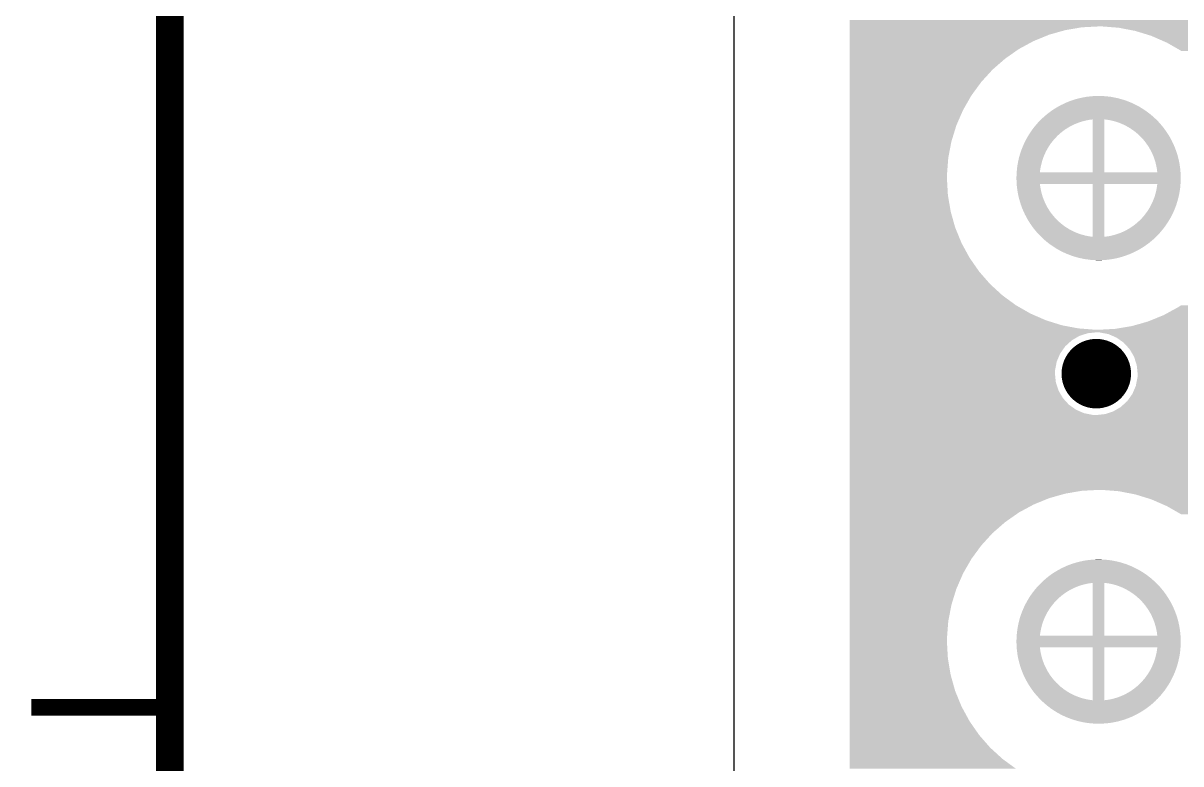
# Model space of a CAD drawing. Extents: x 295 to 953, y 10 to 290.
# Drawn here: x 489.33 to 510.26, y 193.98 to 207.37 of the extents above; entities that cross this region are included whole.
import ezdxf

# ---------------------------------------------------------------- set-up
doc = ezdxf.new("R2010")
doc.units = 0
doc.header["$LTSCALE"] = 5
doc.header["$MEASUREMENT"] = 0
doc.layers.get('0').update_dxf_attribs({"linetype": 'CONTINUOUS', "lineweight": 25})
doc.layers.add('테두리', color=3, linetype='CONTINUOUS')

# ---------------------------------------------------------------- blocks, each defined once
blk = doc.blocks.new('C')
at = {"layer": '테두리'}
for points, const_width in [([(15, 285), (15, 15), (405, 15), (405, 285), (15, 285)], 0.5), ([(12.5, 195), (15, 195)], 0.3)]:
    blk.add_lwpolyline(points, dxfattribs=dict(at, const_width=const_width))

msp = doc.modelspace()

# ---------------------------------------------------------------- linework, layer by layer
msp.add_line((502.179, 232.678), (502.179, 102.326))
msp.add_line((502.179, 232.678), (502.179, 102.326))
at = {"const_width": 0.629}
msp.add_lwpolyline([(508.42, 201.032, 1), (509.048, 201.032, 1)], format="xyb", close=True, dxfattribs=at)
for points in [[(504.275, 207.312), (504.275, 207.43), (513.938, 207.312), (513.869, 207.43)], [(504.275, 207.296), (504.275, 207.312), (508.473, 207.296), (508.776, 207.312)], [(504.275, 207.245), (504.275, 207.296), (508.174, 207.245), (508.473, 207.296)], [(508.838, 207.312), (508.776, 207.312), (513.939, 207.312), (513.938, 207.312)], [(509.067, 207.294), (508.838, 207.312), (513.949, 207.294), (513.939, 207.312)], [(509.141, 207.288), (509.067, 207.294), (513.954, 207.288), (513.949, 207.294)], [(509.438, 207.231), (509.141, 207.288), (514.006, 207.231), (513.954, 207.288)], [(504.275, 207.163), (504.275, 207.245), (507.883, 207.163), (508.174, 207.245)], [(504.275, 207.048), (504.275, 207.163), (507.602, 207.048), (507.883, 207.163)], [(509.614, 207.177), (509.438, 207.231), (514.056, 207.177), (514.006, 207.231)], [(509.728, 207.142), (509.614, 207.177), (514.105, 207.142), (514.056, 207.177)], [(509.858, 207.085), (509.728, 207.142), (514.185, 207.085), (514.105, 207.142)], [(510.001, 207.023), (509.858, 207.085), (514.33, 207.023), (514.185, 207.085)], [(504.275, 206.904), (504.275, 207.048), (507.335, 206.904), (507.602, 207.048)], [(504.275, 206.73), (504.275, 206.904), (507.087, 206.73), (507.335, 206.904)], [(510.006, 207.021), (510.001, 207.023), (514.34, 207.021), (514.33, 207.023)], [(510.056, 206.992), (510.006, 207.021), (514.485, 206.992), (514.34, 207.021)], [(510.061, 206.99), (510.056, 206.992), (514.551, 206.99), (514.485, 206.992)], [(510.211, 206.904), (510.061, 206.99), (522.297, 206.904), (522.456, 206.99)], [(510.269, 206.87), (510.211, 206.904), (522.249, 206.87), (522.297, 206.904)], [(504.275, 206.531), (504.275, 206.73), (506.858, 206.531), (507.087, 206.73)], [(504.275, 206.307), (504.275, 206.531), (506.654, 206.307), (506.858, 206.531)], [(504.275, 206.063), (504.275, 206.307), (506.475, 206.063), (506.654, 206.307)], [(504.275, 205.799), (504.275, 206.063), (506.324, 205.799), (506.475, 206.063)], [(508.358, 205.995), (508.418, 206.011), (509.193, 205.995), (509.134, 206.011)], [(508.418, 206.011), (508.426, 206.013), (509.134, 206.011), (509.125, 206.013)], [(508.426, 206.013), (508.487, 206.026), (509.125, 206.013), (509.066, 206.026)], [(508.487, 206.026), (508.495, 206.028), (509.066, 206.026), (509.055, 206.028)], [(508.495, 206.028), (508.557, 206.039), (509.055, 206.028), (508.996, 206.039)], [(508.557, 206.039), (508.565, 206.04), (508.996, 206.039), (508.985, 206.04)], [(508.565, 206.04), (508.627, 206.047), (508.985, 206.04), (508.926, 206.047)], [(508.627, 206.047), (508.635, 206.048), (508.926, 206.047), (508.914, 206.048)], [(508.635, 206.048), (508.699, 206.053), (508.914, 206.048), (508.856, 206.053)], [(508.699, 206.053), (508.705, 206.053), (508.856, 206.053), (508.84, 206.053)], [(508.705, 206.053), (508.775, 206.055), (508.84, 206.053), (508.785, 206.055)], [(508.775, 206.055), (508.776, 206.055), (508.785, 206.055), (508.776, 206.055)], [(504.275, 205.521), (504.275, 205.799), (506.203, 205.521), (506.324, 205.799)], [(507.916, 205.781), (507.967, 205.815), (509.636, 205.781), (509.585, 205.815)], [(507.967, 205.815), (507.974, 205.82), (509.585, 205.815), (509.577, 205.82)], [(507.974, 205.82), (508.027, 205.852), (509.577, 205.82), (509.525, 205.852)], [(508.027, 205.852), (508.034, 205.857), (509.525, 205.852), (509.517, 205.857)], [(508.034, 205.857), (508.089, 205.886), (509.517, 205.857), (509.464, 205.886)], [(508.089, 205.886), (508.096, 205.89), (509.464, 205.886), (509.455, 205.89)], [(508.096, 205.89), (508.152, 205.917), (509.455, 205.89), (509.4, 205.917)], [(508.152, 205.917), (508.16, 205.921), (509.4, 205.917), (509.391, 205.921)], [(508.16, 205.921), (508.217, 205.946), (509.391, 205.921), (509.336, 205.946)], [(508.217, 205.946), (508.225, 205.949), (509.336, 205.946), (509.326, 205.949)], [(508.225, 205.949), (508.283, 205.971), (509.326, 205.949), (509.27, 205.971)], [(508.283, 205.971), (508.291, 205.974), (509.27, 205.971), (509.26, 205.974)], [(508.291, 205.974), (508.35, 205.992), (509.26, 205.974), (509.202, 205.992)], [(508.35, 205.992), (508.358, 205.995), (509.202, 205.992), (509.193, 205.995)], [(507.688, 205.581), (507.702, 205.596), (508.438, 205.581), (508.488, 205.596)], [(507.702, 205.596), (507.704, 205.598), (508.488, 205.596), (508.495, 205.598)], [(507.704, 205.598), (507.718, 205.612), (508.495, 205.598), (508.553, 205.612)], [(507.718, 205.612), (507.729, 205.623), (508.553, 205.612), (508.612, 205.623)], [(507.729, 205.623), (507.737, 205.631), (508.612, 205.623), (508.671, 205.631)], [(507.737, 205.631), (507.746, 205.64), (509.815, 205.631), (509.806, 205.64)], [(507.746, 205.64), (507.752, 205.646), (509.806, 205.64), (509.799, 205.646)], [(507.752, 205.646), (507.798, 205.687), (509.799, 205.646), (509.754, 205.687)], [(507.798, 205.687), (507.805, 205.693), (509.754, 205.687), (509.747, 205.693)], [(507.805, 205.693), (507.852, 205.733), (509.747, 205.693), (509.7, 205.733)], [(507.852, 205.733), (507.859, 205.738), (509.7, 205.733), (509.692, 205.738)], [(507.859, 205.738), (507.908, 205.775), (509.692, 205.738), (509.644, 205.775)], [(507.908, 205.775), (507.916, 205.781), (509.644, 205.775), (509.636, 205.781)], [(508.671, 204.674), (508.671, 205.631), (508.881, 204.674), (508.881, 205.631)], [(508.911, 205.627), (508.881, 205.631), (509.818, 205.627), (509.815, 205.631)], [(508.97, 205.618), (508.911, 205.627), (509.828, 205.618), (509.818, 205.627)], [(509.028, 205.606), (508.97, 205.618), (509.84, 205.606), (509.828, 205.618)], [(509.086, 205.59), (509.028, 205.606), (509.856, 205.59), (509.84, 205.606)], [(509.143, 205.571), (509.087, 205.59), (509.873, 205.571), (509.856, 205.59)], [(504.275, 205.232), (504.275, 205.521), (506.114, 205.232), (506.203, 205.521)], [(507.528, 205.375), (507.553, 205.413), (508.077, 205.375), (508.123, 205.413)], [(507.553, 205.413), (507.567, 205.433), (508.123, 205.413), (508.151, 205.433)], [(507.567, 205.433), (507.578, 205.448), (508.151, 205.433), (508.171, 205.448)], [(507.578, 205.448), (507.603, 205.48), (508.171, 205.448), (508.221, 205.48)], [(507.603, 205.48), (507.61, 205.49), (508.221, 205.48), (508.238, 205.49)], [(507.61, 205.49), (507.626, 205.51), (508.238, 205.49), (508.273, 205.51)], [(507.626, 205.51), (507.649, 205.537), (508.273, 205.51), (508.327, 205.537)], [(507.649, 205.537), (507.655, 205.544), (508.327, 205.537), (508.344, 205.544)], [(507.655, 205.544), (507.669, 205.56), (508.344, 205.544), (508.382, 205.56)], [(507.669, 205.56), (507.688, 205.581), (508.382, 205.56), (508.438, 205.581)], [(509.198, 205.549), (509.143, 205.571), (509.893, 205.549), (509.873, 205.571)], [(509.223, 205.537), (509.198, 205.549), (509.903, 205.537), (509.893, 205.549)], [(509.252, 205.524), (509.223, 205.537), (509.914, 205.524), (509.903, 205.537)], [(509.305, 205.495), (509.252, 205.524), (509.937, 205.495), (509.914, 205.524)], [(509.326, 205.483), (509.305, 205.495), (509.948, 205.483), (509.937, 205.495)], [(509.356, 205.464), (509.326, 205.483), (509.961, 205.464), (509.948, 205.483)], [(509.405, 205.43), (509.356, 205.464), (509.987, 205.43), (509.961, 205.464)], [(509.411, 205.426), (509.405, 205.43), (509.99, 205.426), (509.987, 205.43)], [(509.453, 205.394), (509.411, 205.426), (510.011, 205.394), (509.99, 205.426)], [(509.483, 205.367), (509.453, 205.394), (510.029, 205.367), (510.011, 205.394)], [(504.275, 204.934), (504.275, 205.232), (506.057, 204.934), (506.114, 205.232)], [(507.409, 205.15), (507.426, 205.19), (507.881, 205.15), (507.908, 205.19)], [(507.426, 205.19), (507.43, 205.199), (507.908, 205.19), (507.915, 205.199)], [(507.43, 205.199), (507.453, 205.246), (507.915, 205.199), (507.952, 205.246)], [(507.453, 205.246), (507.457, 205.253), (507.952, 205.246), (507.957, 205.253)], [(507.457, 205.253), (507.478, 205.291), (507.957, 205.253), (507.991, 205.291)], [(507.478, 205.291), (507.491, 205.315), (507.991, 205.291), (508.014, 205.315)], [(507.491, 205.315), (507.503, 205.334), (508.014, 205.315), (508.032, 205.334)], [(507.503, 205.334), (507.527, 205.375), (508.032, 205.334), (508.076, 205.375)], [(507.527, 205.375), (507.528, 205.375), (508.076, 205.375), (508.077, 205.375)], [(509.498, 205.354), (509.483, 205.367), (510.037, 205.354), (510.029, 205.367)], [(509.541, 205.313), (509.498, 205.354), (510.062, 205.313), (510.037, 205.354)], [(509.546, 205.307), (509.541, 205.313), (510.066, 205.307), (510.062, 205.313)], [(509.581, 205.269), (509.546, 205.307), (510.086, 205.269), (510.066, 205.307)], [(509.601, 205.245), (509.581, 205.269), (510.099, 205.245), (510.086, 205.269)], [(509.619, 205.222), (509.601, 205.245), (510.11, 205.222), (510.099, 205.245)], [(509.649, 205.181), (509.619, 205.222), (510.13, 205.181), (510.11, 205.222)], [(509.654, 205.174), (509.649, 205.181), (510.133, 205.174), (510.13, 205.181)], [(509.687, 205.124), (509.654, 205.174), (510.154, 205.124), (510.133, 205.174)], [(507.336, 204.936), (507.351, 204.991), (507.774, 204.936), (507.796, 204.991)], [(507.351, 204.992), (507.369, 205.046), (507.796, 204.992), (507.822, 205.046)], [(507.351, 204.991), (507.351, 204.992), (507.796, 204.991), (507.796, 204.992)], [(507.369, 205.046), (507.373, 205.059), (507.822, 205.046), (507.828, 205.059)], [(507.373, 205.059), (507.388, 205.099), (507.828, 205.059), (507.85, 205.099)], [(507.388, 205.099), (507.398, 205.125), (507.85, 205.099), (507.866, 205.125)], [(507.398, 205.125), (507.409, 205.15), (507.866, 205.125), (507.881, 205.15)], [(509.691, 205.116), (509.687, 205.124), (510.157, 205.116), (510.154, 205.124)], [(509.717, 205.072), (509.691, 205.116), (510.174, 205.072), (510.157, 205.116)], [(509.728, 205.05), (509.717, 205.072), (510.182, 205.05), (510.174, 205.072)], [(509.743, 205.019), (509.728, 205.05), (510.192, 205.019), (510.182, 205.05)], [(509.759, 204.983), (509.743, 205.019), (510.203, 204.983), (510.192, 205.019)], [(509.767, 204.964), (509.759, 204.983), (510.208, 204.964), (510.203, 204.983)], [(509.785, 204.914), (509.767, 204.964), (510.221, 204.914), (510.208, 204.964)], [(504.275, 204.632), (504.275, 204.934), (506.034, 204.632), (506.057, 204.934)], [(507.297, 204.715), (507.303, 204.763), (507.719, 204.715), (507.727, 204.763)], [(507.303, 204.763), (507.306, 204.785), (507.727, 204.763), (507.732, 204.785)], [(507.306, 204.785), (507.312, 204.822), (507.732, 204.785), (507.74, 204.822)], [(507.312, 204.822), (507.318, 204.854), (507.74, 204.822), (507.749, 204.854)], [(507.318, 204.854), (507.323, 204.879), (507.749, 204.854), (507.755, 204.879)], [(507.323, 204.879), (507.333, 204.923), (507.755, 204.879), (507.77, 204.923)], [(507.333, 204.923), (507.336, 204.936), (507.77, 204.923), (507.774, 204.936)], [(509.787, 204.908), (509.785, 204.914), (510.222, 204.908), (510.221, 204.914)], [(509.805, 204.85), (509.787, 204.908), (510.235, 204.85), (510.222, 204.908)], [(509.806, 204.845), (509.805, 204.85), (510.236, 204.845), (510.235, 204.85)], [(509.819, 204.792), (509.806, 204.845), (510.244, 204.792), (510.236, 204.845)], [(509.822, 204.776), (509.819, 204.792), (510.247, 204.776), (510.244, 204.792)], [(509.83, 204.733), (509.822, 204.776), (510.252, 204.733), (510.247, 204.776)], [(504.275, 204.569), (504.275, 204.632), (506.033, 204.569), (506.034, 204.632)], [(504.275, 204.267), (504.275, 204.569), (506.05, 204.267), (506.033, 204.569)], [(507.29, 204.574), (507.292, 204.635), (510.261, 204.574), (510.26, 204.635)], [(507.29, 204.565), (507.29, 204.574), (510.262, 204.565), (510.261, 204.574)], [(507.292, 204.503), (507.29, 204.565), (510.26, 204.503), (510.262, 204.565)], [(507.292, 204.644), (507.294, 204.674), (510.259, 204.644), (510.257, 204.674)], [(507.292, 204.635), (507.292, 204.644), (510.26, 204.635), (510.259, 204.644)], [(507.294, 204.674), (507.297, 204.704), (507.714, 204.674), (507.718, 204.704)], [(507.297, 204.704), (507.297, 204.715), (507.718, 204.704), (507.719, 204.715)], [(509.833, 204.706), (509.83, 204.733), (510.255, 204.706), (510.252, 204.733)], [(509.837, 204.674), (509.833, 204.706), (510.257, 204.674), (510.255, 204.706)], [(507.292, 204.494), (507.292, 204.503), (510.26, 204.494), (510.26, 204.503)], [(507.294, 204.465), (507.292, 204.494), (510.257, 204.465), (510.26, 204.494)], [(507.296, 204.433), (507.294, 204.465), (507.718, 204.433), (507.714, 204.465)], [(507.3, 204.405), (507.296, 204.433), (507.722, 204.405), (507.718, 204.433)], [(507.305, 204.363), (507.3, 204.405), (507.73, 204.363), (507.722, 204.405)], [(507.307, 204.346), (507.305, 204.363), (507.733, 204.346), (507.73, 204.363)], [(507.316, 204.293), (507.307, 204.346), (507.746, 204.293), (507.733, 204.346)], [(508.671, 203.508), (508.671, 204.465), (508.881, 203.508), (508.881, 204.465)], [(509.812, 204.317), (509.82, 204.354), (510.24, 204.317), (510.246, 204.354)], [(509.82, 204.354), (509.825, 204.375), (510.246, 204.354), (510.249, 204.375)], [(509.825, 204.375), (509.832, 204.424), (510.249, 204.375), (510.254, 204.424)], [(509.832, 204.424), (509.834, 204.434), (510.254, 204.424), (510.255, 204.434)], [(509.834, 204.434), (509.837, 204.465), (510.255, 204.434), (510.257, 204.465)], [(504.275, 203.968), (504.275, 204.267), (506.1, 203.968), (506.05, 204.267)], [(507.317, 204.288), (507.316, 204.293), (507.747, 204.288), (507.746, 204.293)], [(507.329, 204.231), (507.317, 204.288), (507.764, 204.231), (507.747, 204.288)], [(507.331, 204.224), (507.329, 204.231), (507.767, 204.224), (507.764, 204.231)], [(507.344, 204.175), (507.331, 204.224), (507.785, 204.175), (507.767, 204.224)], [(507.349, 204.156), (507.344, 204.175), (507.793, 204.156), (507.785, 204.175)], [(507.36, 204.12), (507.349, 204.156), (507.809, 204.12), (507.793, 204.156)], [(507.37, 204.089), (507.36, 204.12), (507.824, 204.089), (507.809, 204.12)], [(509.73, 204.093), (509.755, 204.147), (510.183, 204.093), (510.2, 204.147)], [(509.755, 204.147), (509.777, 204.203), (510.2, 204.147), (510.215, 204.203)], [(509.777, 204.203), (509.782, 204.215), (510.215, 204.203), (510.219, 204.215)], [(509.782, 204.215), (509.796, 204.259), (510.219, 204.215), (510.228, 204.259)], [(509.796, 204.259), (509.803, 204.284), (510.228, 204.259), (510.234, 204.284)], [(509.803, 204.284), (509.812, 204.317), (510.234, 204.284), (510.24, 204.317)], [(504.275, 203.676), (504.275, 203.968), (506.182, 203.676), (506.1, 203.968)], [(507.378, 204.067), (507.37, 204.089), (507.835, 204.067), (507.824, 204.089)], [(507.394, 204.022), (507.378, 204.067), (507.86, 204.022), (507.835, 204.067)], [(507.398, 204.015), (507.394, 204.022), (507.865, 204.015), (507.86, 204.022)], [(507.419, 203.964), (507.398, 204.015), (507.897, 203.964), (507.865, 204.015)], [(507.422, 203.957), (507.419, 203.964), (507.902, 203.957), (507.897, 203.964)], [(507.442, 203.916), (507.422, 203.957), (507.933, 203.916), (507.902, 203.957)], [(507.453, 203.894), (507.442, 203.916), (507.951, 203.894), (507.933, 203.916)], [(509.6, 203.892), (509.637, 203.94), (510.098, 203.892), (510.121, 203.94)], [(509.637, 203.94), (509.643, 203.949), (510.121, 203.94), (510.126, 203.949)], [(509.643, 203.949), (509.671, 203.989), (510.126, 203.949), (510.143, 203.989)], [(509.671, 203.989), (509.686, 204.014), (510.143, 203.989), (510.154, 204.014)], [(509.686, 204.014), (509.702, 204.04), (510.154, 204.014), (510.164, 204.04)], [(509.702, 204.04), (509.723, 204.08), (510.164, 204.04), (510.179, 204.08)], [(509.723, 204.08), (509.73, 204.093), (510.179, 204.08), (510.183, 204.093)], [(507.466, 203.87), (507.453, 203.894), (507.971, 203.87), (507.951, 203.894)], [(507.486, 203.832), (507.466, 203.87), (508.006, 203.832), (507.971, 203.87)], [(507.49, 203.826), (507.486, 203.832), (508.011, 203.826), (508.006, 203.832)], [(507.515, 203.784), (507.49, 203.826), (508.054, 203.784), (508.011, 203.826)], [(507.523, 203.771), (507.515, 203.784), (508.069, 203.771), (508.054, 203.784)], [(507.54, 203.745), (507.523, 203.771), (508.099, 203.745), (508.069, 203.771)], [(507.562, 203.713), (507.54, 203.745), (508.141, 203.713), (508.099, 203.745)], [(507.565, 203.708), (507.562, 203.713), (508.146, 203.708), (508.141, 203.713)], [(507.59, 203.674), (507.565, 203.708), (508.196, 203.674), (508.146, 203.708)], [(509.381, 203.691), (509.401, 203.705), (509.974, 203.691), (509.984, 203.705)], [(509.401, 203.705), (509.429, 203.726), (509.984, 203.705), (509.999, 203.726)], [(509.429, 203.726), (509.475, 203.764), (509.999, 203.726), (510.024, 203.764)], [(509.475, 203.764), (509.519, 203.804), (510.024, 203.764), (510.049, 203.804)], [(509.519, 203.804), (509.538, 203.824), (510.049, 203.804), (510.061, 203.824)], [(509.538, 203.824), (509.561, 203.847), (510.061, 203.824), (510.074, 203.847)], [(509.561, 203.847), (509.594, 203.886), (510.074, 203.847), (510.095, 203.886)], [(509.594, 203.886), (509.6, 203.892), (510.095, 203.886), (510.098, 203.892)], [(504.275, 203.395), (504.275, 203.676), (506.297, 203.395), (506.182, 203.676)], [(507.604, 203.656), (507.59, 203.674), (508.226, 203.656), (508.196, 203.674)], [(507.614, 203.643), (507.604, 203.656), (508.247, 203.643), (508.226, 203.656)], [(507.638, 203.615), (507.614, 203.643), (508.299, 203.615), (508.247, 203.643)], [(507.649, 203.601), (507.638, 203.615), (508.329, 203.601), (508.299, 203.615)], [(507.659, 203.59), (507.649, 203.601), (508.354, 203.59), (508.329, 203.601)], [(507.679, 203.568), (507.659, 203.59), (508.409, 203.568), (508.354, 203.59)], [(507.696, 203.549), (507.679, 203.568), (508.465, 203.549), (508.409, 203.568)], [(507.712, 203.533), (507.696, 203.549), (508.523, 203.533), (508.466, 203.549)], [(507.696, 203.549), (507.696, 203.549), (508.466, 203.549), (508.465, 203.549)], [(507.724, 203.52), (507.712, 203.533), (508.582, 203.52), (508.523, 203.533)], [(507.733, 203.511), (507.724, 203.52), (508.641, 203.511), (508.582, 203.52)], [(507.737, 203.508), (507.733, 203.511), (508.671, 203.508), (508.641, 203.511)], [(507.746, 203.499), (507.737, 203.508), (509.806, 203.499), (509.815, 203.508)], [(507.753, 203.492), (507.746, 203.499), (509.8, 203.492), (509.806, 203.499)], [(507.798, 203.451), (507.753, 203.492), (509.754, 203.451), (509.8, 203.492)], [(508.881, 203.508), (508.94, 203.515), (509.815, 203.508), (509.822, 203.515)], [(508.94, 203.515), (508.999, 203.526), (509.822, 203.515), (509.833, 203.526)], [(508.999, 203.526), (509.057, 203.54), (509.833, 203.526), (509.848, 203.54)], [(509.057, 203.54), (509.063, 203.542), (509.848, 203.54), (509.849, 203.542)], [(509.063, 203.542), (509.114, 203.558), (509.849, 203.542), (509.864, 203.558)], [(509.114, 203.558), (509.17, 203.578), (509.864, 203.558), (509.882, 203.578)], [(509.17, 203.578), (509.208, 203.594), (509.882, 203.578), (509.897, 203.594)], [(509.208, 203.594), (509.225, 203.602), (509.897, 203.594), (509.903, 203.602)], [(509.225, 203.602), (509.279, 203.629), (509.903, 203.602), (509.925, 203.629)], [(509.279, 203.629), (509.314, 203.649), (509.925, 203.629), (509.942, 203.649)], [(509.314, 203.649), (509.331, 203.658), (509.942, 203.649), (509.949, 203.658)], [(509.331, 203.658), (509.381, 203.691), (509.949, 203.658), (509.974, 203.691)], [(504.275, 203.129), (504.275, 203.395), (506.442, 203.129), (506.297, 203.395)], [(507.805, 203.445), (507.798, 203.451), (509.747, 203.445), (509.754, 203.451)], [(507.852, 203.406), (507.805, 203.445), (509.7, 203.406), (509.747, 203.445)], [(507.859, 203.4), (507.852, 203.406), (509.693, 203.4), (509.7, 203.406)], [(507.908, 203.363), (507.859, 203.4), (509.643, 203.363), (509.693, 203.4)], [(507.916, 203.358), (507.908, 203.363), (509.636, 203.358), (509.643, 203.363)], [(507.966, 203.324), (507.916, 203.358), (509.585, 203.324), (509.636, 203.358)], [(507.974, 203.319), (507.966, 203.324), (509.578, 203.319), (509.585, 203.324)], [(508.026, 203.286), (507.974, 203.319), (509.525, 203.286), (509.578, 203.319)], [(508.035, 203.282), (508.026, 203.286), (509.517, 203.282), (509.525, 203.286)], [(504.275, 202.88), (504.275, 203.129), (506.615, 202.88), (506.442, 203.129)], [(508.088, 203.252), (508.035, 203.282), (509.463, 203.252), (509.517, 203.282)], [(508.097, 203.248), (508.088, 203.252), (509.455, 203.248), (509.463, 203.252)], [(508.151, 203.221), (508.097, 203.248), (509.4, 203.221), (509.455, 203.248)], [(508.16, 203.217), (508.151, 203.221), (509.392, 203.217), (509.4, 203.221)], [(508.216, 203.193), (508.16, 203.217), (509.335, 203.193), (509.392, 203.217)], [(508.225, 203.19), (508.216, 203.193), (509.327, 203.19), (509.335, 203.193)], [(508.282, 203.168), (508.225, 203.19), (509.269, 203.168), (509.327, 203.19)], [(508.291, 203.165), (508.282, 203.168), (509.261, 203.165), (509.269, 203.168)], [(508.349, 203.146), (508.291, 203.165), (509.202, 203.146), (509.261, 203.165)], [(508.359, 203.144), (508.349, 203.146), (509.194, 203.144), (509.202, 203.146)], [(508.417, 203.127), (508.359, 203.144), (509.134, 203.127), (509.194, 203.144)], [(508.427, 203.125), (508.417, 203.127), (509.125, 203.125), (509.134, 203.127)], [(508.486, 203.112), (508.427, 203.125), (509.065, 203.112), (509.125, 203.125)], [(508.496, 203.11), (508.486, 203.112), (509.056, 203.11), (509.065, 203.112)], [(508.556, 203.1), (508.496, 203.11), (508.995, 203.1), (509.056, 203.11)], [(508.566, 203.099), (508.556, 203.1), (508.987, 203.099), (508.995, 203.1)], [(508.626, 203.091), (508.566, 203.099), (508.924, 203.091), (508.987, 203.099)], [(508.637, 203.09), (508.626, 203.091), (508.917, 203.09), (508.924, 203.091)], [(508.696, 203.086), (508.637, 203.09), (508.853, 203.086), (508.917, 203.09)], [(508.712, 203.085), (508.696, 203.086), (508.846, 203.085), (508.853, 203.086)], [(508.767, 203.084), (508.712, 203.085), (508.777, 203.084), (508.846, 203.085)], [(508.776, 203.084), (508.767, 203.084), (508.776, 203.084), (508.777, 203.084)], [(504.275, 202.652), (504.275, 202.88), (506.814, 202.652), (506.615, 202.88)], [(504.275, 202.447), (504.275, 202.652), (507.038, 202.447), (506.814, 202.652)], [(504.275, 202.268), (504.275, 202.447), (507.283, 202.268), (507.038, 202.447)], [(504.275, 202.118), (504.275, 202.268), (507.546, 202.118), (507.283, 202.268)], [(510.216, 202.235), (510.264, 202.268), (522.303, 202.235), (522.245, 202.268)], [(504.275, 201.997), (504.275, 202.118), (507.824, 201.997), (507.546, 202.118)], [(509.669, 201.976), (509.859, 202.053), (514.022, 201.976), (514.107, 202.053)], [(509.859, 202.053), (509.95, 202.09), (514.107, 202.053), (514.17, 202.09)], [(509.95, 202.09), (510.029, 202.133), (514.17, 202.09), (514.244, 202.133)], [(510.029, 202.133), (510.12, 202.183), (514.244, 202.133), (514.394, 202.183)], [(510.12, 202.183), (510.151, 202.199), (514.394, 202.183), (514.551, 202.199)], [(510.151, 202.199), (510.216, 202.235), (522.365, 202.199), (522.303, 202.235)], [(504.275, 201.907), (504.275, 201.997), (508.113, 201.907), (507.824, 201.997)], [(504.275, 201.851), (504.275, 201.907), (508.411, 201.851), (508.113, 201.907)], [(504.275, 201.827), (504.275, 201.851), (508.713, 201.827), (508.411, 201.851)], [(504.275, 201.826), (504.275, 201.827), (508.776, 201.826), (508.713, 201.827)], [(504.275, 201.818), (504.275, 201.826), (513.899, 201.818), (513.905, 201.826)], [(504.275, 201.78), (504.275, 201.818), (513.883, 201.78), (513.899, 201.818)], [(508.776, 201.826), (509.079, 201.843), (513.905, 201.826), (513.917, 201.843)], [(509.079, 201.843), (509.378, 201.893), (513.917, 201.843), (513.952, 201.893)], [(509.378, 201.893), (509.566, 201.946), (513.952, 201.893), (513.99, 201.946)], [(509.566, 201.946), (509.669, 201.976), (513.99, 201.946), (514.022, 201.976)], [(504.275, 201.763), (504.275, 201.78), (508.577, 201.763), (508.734, 201.78)], [(504.275, 201.714), (504.275, 201.763), (508.426, 201.714), (508.577, 201.763)], [(504.275, 201.634), (504.275, 201.714), (508.29, 201.634), (508.426, 201.714)], [(504.275, 201.527), (504.275, 201.634), (508.173, 201.527), (508.29, 201.634)], [(508.8, 201.777), (508.734, 201.78), (513.882, 201.777), (513.883, 201.78)], [(508.955, 201.747), (508.8, 201.777), (513.868, 201.747), (513.882, 201.777)], [(509.1, 201.684), (508.955, 201.747), (513.842, 201.684), (513.868, 201.747)], [(509.117, 201.672), (509.1, 201.684), (513.836, 201.672), (513.842, 201.684)], [(509.229, 201.593), (509.117, 201.672), (513.821, 201.593), (513.836, 201.672)], [(504.275, 201.398), (504.275, 201.527), (508.082, 201.398), (508.173, 201.527)], [(504.275, 201.253), (504.275, 201.398), (508.019, 201.253), (508.082, 201.398)], [(509.299, 201.517), (509.229, 201.593), (513.806, 201.517), (513.821, 201.593)], [(509.336, 201.476), (509.299, 201.517), (513.804, 201.476), (513.806, 201.517)], [(509.351, 201.451), (509.336, 201.476), (513.803, 201.451), (513.804, 201.476)], [(509.416, 201.34), (509.351, 201.451), (513.815, 201.34), (513.803, 201.451)], [(504.275, 201.098), (504.275, 201.253), (507.989, 201.098), (508.019, 201.253)], [(509.431, 201.294), (509.416, 201.34), (513.82, 201.294), (513.815, 201.34)], [(509.465, 201.189), (509.431, 201.294), (513.854, 201.189), (513.82, 201.294)], [(509.47, 201.144), (509.465, 201.189), (513.869, 201.144), (513.854, 201.189)], [(504.275, 201.032), (504.275, 201.098), (507.986, 201.032), (507.989, 201.098)], [(504.275, 200.875), (504.275, 201.032), (508.003, 200.875), (507.986, 201.032)], [(509.482, 201.032), (509.47, 201.144), (513.934, 201.032), (513.869, 201.144)], [(509.479, 200.966), (509.481, 201.007), (513.987, 200.966), (513.949, 201.007)], [(509.481, 201.007), (509.482, 201.032), (513.949, 201.007), (513.934, 201.032)], [(504.275, 200.725), (504.275, 200.875), (508.052, 200.725), (508.003, 200.875)], [(509.417, 200.736), (509.443, 200.799), (514.33, 200.736), (514.185, 200.799)], [(509.443, 200.799), (509.449, 200.811), (514.185, 200.799), (514.168, 200.811)], [(509.449, 200.811), (509.464, 200.891), (514.168, 200.811), (514.056, 200.891)], [(509.464, 200.891), (509.479, 200.966), (514.056, 200.891), (513.987, 200.966)], [(504.275, 200.588), (504.275, 200.725), (508.132, 200.588), (508.052, 200.725)], [(504.275, 200.471), (504.275, 200.588), (508.239, 200.471), (508.132, 200.588)], [(509.295, 200.537), (509.349, 200.613), (553.885, 200.537), (553.877, 200.613)], [(509.349, 200.613), (509.386, 200.666), (553.877, 200.613), (553.88, 200.666)], [(509.386, 200.666), (509.392, 200.679), (553.88, 200.666), (553.88, 200.679)], [(509.392, 200.679), (509.402, 200.703), (553.88, 200.679), (553.885, 200.703)], [(509.402, 200.703), (509.404, 200.706), (514.551, 200.703), (514.485, 200.706)], [(509.404, 200.706), (509.417, 200.736), (514.485, 200.706), (514.33, 200.736)], [(504.275, 200.38), (504.275, 200.471), (508.368, 200.38), (508.239, 200.471)], [(504.275, 200.317), (504.275, 200.38), (508.513, 200.317), (508.368, 200.38)], [(509.041, 200.35), (509.178, 200.43), (553.929, 200.35), (553.902, 200.43)], [(509.178, 200.43), (509.206, 200.456), (553.902, 200.43), (553.894, 200.456)], [(509.206, 200.456), (509.295, 200.537), (553.894, 200.456), (553.885, 200.537)], [(504.275, 200.287), (504.275, 200.317), (508.668, 200.287), (508.513, 200.317)], [(504.275, 200.284), (504.275, 200.287), (508.734, 200.284), (508.668, 200.287)], [(504.275, 200.169), (504.275, 200.284), (554.023, 200.169), (553.956, 200.284)], [(504.275, 200.104), (504.275, 200.169), (554.083, 200.104), (554.023, 200.169)], [(508.734, 200.284), (508.891, 200.301), (553.956, 200.284), (553.946, 200.301)], [(508.891, 200.301), (508.906, 200.305), (553.946, 200.301), (553.943, 200.305)], [(508.906, 200.305), (509.041, 200.35), (553.943, 200.305), (553.929, 200.35)], [(504.275, 200.087), (504.275, 200.104), (514.394, 200.087), (514.551, 200.104)], [(504.275, 200.038), (504.275, 200.087), (514.244, 200.038), (514.394, 200.087)], [(504.275, 199.958), (504.275, 200.038), (514.107, 199.958), (514.244, 200.038)], [(504.275, 199.851), (504.275, 199.958), (513.99, 199.851), (514.107, 199.958)], [(504.275, 199.722), (504.275, 199.851), (513.899, 199.722), (513.99, 199.851)], [(504.275, 199.577), (504.275, 199.722), (513.836, 199.577), (513.899, 199.722)], [(504.275, 199.422), (504.275, 199.577), (513.806, 199.422), (513.836, 199.577)], [(504.275, 199.356), (504.275, 199.422), (513.803, 199.356), (513.806, 199.422)], [(504.275, 199.198), (504.275, 199.356), (513.82, 199.198), (513.803, 199.356)], [(504.275, 199.048), (504.275, 199.198), (513.869, 199.048), (513.82, 199.198)], [(504.275, 198.93), (504.275, 199.048), (513.938, 198.93), (513.869, 199.048)], [(504.275, 198.914), (504.275, 198.93), (508.473, 198.914), (508.776, 198.93)], [(504.275, 198.863), (504.275, 198.914), (508.174, 198.863), (508.473, 198.914)], [(508.838, 198.93), (508.776, 198.93), (513.939, 198.93), (513.938, 198.93)], [(509.067, 198.912), (508.838, 198.93), (513.949, 198.912), (513.939, 198.93)], [(509.141, 198.906), (509.067, 198.912), (513.954, 198.906), (513.949, 198.912)], [(509.438, 198.849), (509.141, 198.906), (514.006, 198.849), (513.954, 198.906)], [(504.275, 198.781), (504.275, 198.863), (507.883, 198.781), (508.174, 198.863)], [(504.275, 198.666), (504.275, 198.781), (507.602, 198.666), (507.883, 198.781)], [(509.614, 198.795), (509.438, 198.849), (514.056, 198.795), (514.006, 198.849)], [(509.728, 198.76), (509.614, 198.795), (514.105, 198.76), (514.056, 198.795)], [(509.858, 198.703), (509.728, 198.76), (514.185, 198.703), (514.105, 198.76)], [(510.001, 198.641), (509.858, 198.703), (514.33, 198.641), (514.185, 198.703)], [(504.275, 198.522), (504.275, 198.666), (507.335, 198.522), (507.602, 198.666)], [(504.275, 198.348), (504.275, 198.522), (507.087, 198.348), (507.335, 198.522)], [(510.006, 198.639), (510.001, 198.641), (514.34, 198.639), (514.33, 198.641)], [(510.056, 198.61), (510.006, 198.639), (514.485, 198.61), (514.34, 198.639)], [(510.061, 198.608), (510.056, 198.61), (514.551, 198.608), (514.485, 198.61)], [(510.211, 198.522), (510.061, 198.608), (522.297, 198.522), (522.456, 198.608)], [(510.269, 198.488), (510.211, 198.522), (522.249, 198.488), (522.297, 198.522)], [(504.275, 198.149), (504.275, 198.348), (506.858, 198.149), (507.087, 198.348)], [(504.275, 197.925), (504.275, 198.149), (506.654, 197.925), (506.858, 198.149)], [(504.275, 197.681), (504.275, 197.925), (506.475, 197.681), (506.654, 197.925)], [(504.275, 197.417), (504.275, 197.681), (506.324, 197.417), (506.475, 197.681)], [(508.418, 197.629), (508.426, 197.631), (509.134, 197.629), (509.125, 197.631)], [(508.426, 197.631), (508.487, 197.644), (509.125, 197.631), (509.066, 197.644)], [(508.487, 197.644), (508.495, 197.646), (509.066, 197.644), (509.055, 197.646)], [(508.495, 197.646), (508.557, 197.657), (509.055, 197.646), (508.996, 197.657)], [(508.557, 197.657), (508.565, 197.658), (508.996, 197.657), (508.985, 197.658)], [(508.565, 197.658), (508.627, 197.665), (508.985, 197.658), (508.926, 197.665)], [(508.627, 197.665), (508.635, 197.666), (508.926, 197.665), (508.914, 197.666)], [(508.635, 197.666), (508.699, 197.671), (508.914, 197.666), (508.856, 197.671)], [(508.699, 197.671), (508.705, 197.671), (508.856, 197.671), (508.84, 197.671)], [(508.705, 197.671), (508.775, 197.673), (508.84, 197.671), (508.785, 197.673)], [(508.775, 197.673), (508.776, 197.673), (508.785, 197.673), (508.776, 197.673)], [(507.916, 197.399), (507.967, 197.433), (509.636, 197.399), (509.585, 197.433)], [(507.967, 197.433), (507.974, 197.438), (509.585, 197.433), (509.577, 197.438)], [(507.974, 197.438), (508.027, 197.47), (509.577, 197.438), (509.525, 197.47)], [(508.027, 197.47), (508.034, 197.475), (509.525, 197.47), (509.517, 197.475)], [(508.034, 197.475), (508.089, 197.504), (509.517, 197.475), (509.464, 197.504)], [(508.089, 197.504), (508.096, 197.508), (509.464, 197.504), (509.455, 197.508)], [(508.096, 197.508), (508.152, 197.535), (509.455, 197.508), (509.4, 197.535)], [(508.152, 197.535), (508.16, 197.539), (509.4, 197.535), (509.391, 197.539)], [(508.16, 197.539), (508.217, 197.564), (509.391, 197.539), (509.336, 197.564)], [(508.217, 197.564), (508.225, 197.567), (509.336, 197.564), (509.326, 197.567)], [(508.225, 197.567), (508.283, 197.589), (509.326, 197.567), (509.27, 197.589)], [(508.283, 197.589), (508.291, 197.592), (509.27, 197.589), (509.26, 197.592)], [(508.291, 197.592), (508.35, 197.61), (509.26, 197.592), (509.202, 197.61)], [(508.35, 197.61), (508.358, 197.613), (509.202, 197.61), (509.193, 197.613)], [(508.358, 197.613), (508.418, 197.629), (509.193, 197.613), (509.134, 197.629)], [(504.275, 197.139), (504.275, 197.417), (506.203, 197.139), (506.324, 197.417)], [(507.688, 197.199), (507.702, 197.214), (508.438, 197.199), (508.488, 197.214)], [(507.702, 197.214), (507.704, 197.216), (508.488, 197.214), (508.495, 197.216)], [(507.704, 197.216), (507.718, 197.23), (508.495, 197.216), (508.553, 197.23)], [(507.718, 197.23), (507.729, 197.241), (508.553, 197.23), (508.612, 197.241)], [(507.729, 197.241), (507.737, 197.249), (508.612, 197.241), (508.671, 197.249)], [(507.737, 197.249), (507.746, 197.258), (509.815, 197.249), (509.806, 197.258)], [(507.746, 197.258), (507.752, 197.264), (509.806, 197.258), (509.799, 197.264)], [(507.752, 197.264), (507.798, 197.305), (509.799, 197.264), (509.754, 197.305)], [(507.798, 197.305), (507.805, 197.311), (509.754, 197.305), (509.747, 197.311)], [(507.805, 197.311), (507.852, 197.351), (509.747, 197.311), (509.7, 197.351)], [(507.852, 197.351), (507.859, 197.356), (509.7, 197.351), (509.692, 197.356)], [(507.859, 197.356), (507.908, 197.393), (509.692, 197.356), (509.644, 197.393)], [(507.908, 197.393), (507.916, 197.399), (509.644, 197.393), (509.636, 197.399)], [(508.671, 196.292), (508.671, 197.249), (508.881, 196.292), (508.881, 197.249)], [(508.911, 197.245), (508.881, 197.249), (509.818, 197.245), (509.815, 197.249)], [(508.97, 197.236), (508.911, 197.245), (509.828, 197.236), (509.818, 197.245)], [(509.028, 197.224), (508.97, 197.236), (509.84, 197.224), (509.828, 197.236)], [(509.086, 197.208), (509.028, 197.224), (509.856, 197.208), (509.84, 197.224)], [(504.275, 196.85), (504.275, 197.139), (506.114, 196.85), (506.203, 197.139)], [(507.528, 196.993), (507.553, 197.031), (508.077, 196.993), (508.123, 197.031)], [(507.553, 197.031), (507.567, 197.051), (508.123, 197.031), (508.151, 197.051)], [(507.567, 197.051), (507.578, 197.066), (508.151, 197.051), (508.171, 197.066)], [(507.578, 197.066), (507.603, 197.098), (508.171, 197.066), (508.221, 197.098)], [(507.603, 197.098), (507.61, 197.108), (508.221, 197.098), (508.238, 197.108)], [(507.61, 197.108), (507.626, 197.128), (508.238, 197.108), (508.273, 197.128)], [(507.626, 197.128), (507.649, 197.155), (508.273, 197.128), (508.327, 197.155)], [(507.649, 197.155), (507.655, 197.162), (508.327, 197.155), (508.344, 197.162)], [(507.655, 197.162), (507.669, 197.178), (508.344, 197.162), (508.382, 197.178)], [(507.669, 197.178), (507.688, 197.199), (508.382, 197.178), (508.438, 197.199)], [(509.143, 197.189), (509.087, 197.208), (509.873, 197.189), (509.856, 197.208)], [(509.198, 197.167), (509.143, 197.189), (509.893, 197.167), (509.873, 197.189)], [(509.223, 197.155), (509.198, 197.167), (509.903, 197.155), (509.893, 197.167)], [(509.252, 197.142), (509.223, 197.155), (509.914, 197.142), (509.903, 197.155)], [(509.305, 197.113), (509.252, 197.142), (509.937, 197.113), (509.914, 197.142)], [(509.326, 197.101), (509.305, 197.113), (509.948, 197.101), (509.937, 197.113)], [(509.356, 197.082), (509.326, 197.101), (509.961, 197.082), (509.948, 197.101)], [(509.405, 197.048), (509.356, 197.082), (509.987, 197.048), (509.961, 197.082)], [(509.411, 197.044), (509.405, 197.048), (509.99, 197.044), (509.987, 197.048)], [(509.453, 197.012), (509.411, 197.044), (510.011, 197.012), (509.99, 197.044)], [(509.483, 196.985), (509.453, 197.012), (510.029, 196.985), (510.011, 197.012)], [(504.275, 196.552), (504.275, 196.85), (506.057, 196.552), (506.114, 196.85)], [(507.409, 196.768), (507.426, 196.808), (507.881, 196.768), (507.908, 196.808)], [(507.426, 196.808), (507.43, 196.817), (507.908, 196.808), (507.915, 196.817)], [(507.43, 196.817), (507.453, 196.864), (507.915, 196.817), (507.952, 196.864)], [(507.453, 196.864), (507.457, 196.871), (507.952, 196.864), (507.957, 196.871)], [(507.457, 196.871), (507.478, 196.909), (507.957, 196.871), (507.991, 196.909)], [(507.478, 196.909), (507.491, 196.933), (507.991, 196.909), (508.014, 196.933)], [(507.491, 196.933), (507.503, 196.952), (508.014, 196.933), (508.032, 196.952)], [(507.503, 196.952), (507.527, 196.993), (508.032, 196.952), (508.076, 196.993)], [(507.527, 196.993), (507.528, 196.993), (508.076, 196.993), (508.077, 196.993)], [(509.498, 196.972), (509.483, 196.985), (510.037, 196.972), (510.029, 196.985)], [(509.541, 196.931), (509.498, 196.972), (510.062, 196.931), (510.037, 196.972)], [(509.546, 196.925), (509.541, 196.931), (510.066, 196.925), (510.062, 196.931)], [(509.581, 196.887), (509.546, 196.925), (510.086, 196.887), (510.066, 196.925)], [(509.601, 196.863), (509.581, 196.887), (510.099, 196.863), (510.086, 196.887)], [(509.619, 196.84), (509.601, 196.863), (510.11, 196.84), (510.099, 196.863)], [(509.649, 196.799), (509.619, 196.84), (510.13, 196.799), (510.11, 196.84)], [(509.654, 196.792), (509.649, 196.799), (510.133, 196.792), (510.13, 196.799)], [(507.336, 196.554), (507.351, 196.609), (507.774, 196.554), (507.796, 196.609)], [(507.351, 196.61), (507.369, 196.664), (507.796, 196.61), (507.822, 196.664)], [(507.351, 196.609), (507.351, 196.61), (507.796, 196.609), (507.796, 196.61)], [(507.369, 196.664), (507.373, 196.677), (507.822, 196.664), (507.828, 196.677)], [(507.373, 196.677), (507.388, 196.717), (507.828, 196.677), (507.85, 196.717)], [(507.388, 196.717), (507.398, 196.743), (507.85, 196.717), (507.866, 196.743)], [(507.398, 196.743), (507.409, 196.768), (507.866, 196.743), (507.881, 196.768)], [(509.687, 196.742), (509.654, 196.792), (510.154, 196.742), (510.133, 196.792)], [(509.691, 196.734), (509.687, 196.742), (510.157, 196.734), (510.154, 196.742)], [(509.717, 196.69), (509.691, 196.734), (510.174, 196.69), (510.157, 196.734)], [(509.728, 196.668), (509.717, 196.69), (510.182, 196.668), (510.174, 196.69)], [(509.743, 196.637), (509.728, 196.668), (510.192, 196.637), (510.182, 196.668)], [(509.759, 196.601), (509.743, 196.637), (510.203, 196.601), (510.192, 196.637)], [(509.767, 196.582), (509.759, 196.601), (510.208, 196.582), (510.203, 196.601)], [(504.275, 196.25), (504.275, 196.552), (506.034, 196.25), (506.057, 196.552)], [(507.297, 196.333), (507.303, 196.381), (507.719, 196.333), (507.727, 196.381)], [(507.303, 196.381), (507.306, 196.403), (507.727, 196.381), (507.732, 196.403)], [(507.306, 196.403), (507.312, 196.44), (507.732, 196.403), (507.74, 196.44)], [(507.312, 196.44), (507.318, 196.472), (507.74, 196.44), (507.749, 196.472)], [(507.318, 196.472), (507.323, 196.497), (507.749, 196.472), (507.755, 196.497)], [(507.323, 196.497), (507.333, 196.541), (507.755, 196.497), (507.77, 196.541)], [(507.333, 196.541), (507.336, 196.554), (507.77, 196.541), (507.774, 196.554)], [(509.785, 196.532), (509.767, 196.582), (510.221, 196.532), (510.208, 196.582)], [(509.787, 196.526), (509.785, 196.532), (510.222, 196.526), (510.221, 196.532)], [(509.805, 196.468), (509.787, 196.526), (510.235, 196.468), (510.222, 196.526)], [(509.806, 196.463), (509.805, 196.468), (510.236, 196.463), (510.235, 196.468)], [(509.819, 196.41), (509.806, 196.463), (510.244, 196.41), (510.236, 196.463)], [(509.822, 196.394), (509.819, 196.41), (510.247, 196.394), (510.244, 196.41)], [(509.83, 196.351), (509.822, 196.394), (510.252, 196.351), (510.247, 196.394)], [(504.275, 196.187), (504.275, 196.25), (506.033, 196.187), (506.034, 196.25)], [(504.275, 195.885), (504.275, 196.187), (506.05, 195.885), (506.033, 196.187)], [(507.29, 196.192), (507.292, 196.253), (510.261, 196.192), (510.26, 196.253)], [(507.29, 196.183), (507.29, 196.192), (510.262, 196.183), (510.261, 196.192)], [(507.292, 196.121), (507.29, 196.183), (510.26, 196.121), (510.262, 196.183)], [(507.292, 196.262), (507.294, 196.292), (510.259, 196.262), (510.257, 196.292)], [(507.292, 196.253), (507.292, 196.262), (510.26, 196.253), (510.259, 196.262)], [(507.294, 196.292), (507.297, 196.322), (507.714, 196.292), (507.718, 196.322)], [(507.297, 196.322), (507.297, 196.333), (507.718, 196.322), (507.719, 196.333)], [(509.833, 196.324), (509.83, 196.351), (510.255, 196.324), (510.252, 196.351)], [(509.837, 196.292), (509.833, 196.324), (510.257, 196.292), (510.255, 196.324)], [(507.292, 196.112), (507.292, 196.121), (510.26, 196.112), (510.26, 196.121)], [(507.294, 196.083), (507.292, 196.112), (510.257, 196.083), (510.26, 196.112)], [(507.296, 196.051), (507.294, 196.083), (507.718, 196.051), (507.714, 196.083)], [(507.3, 196.023), (507.296, 196.051), (507.722, 196.023), (507.718, 196.051)], [(507.305, 195.981), (507.3, 196.023), (507.73, 195.981), (507.722, 196.023)], [(507.307, 195.964), (507.305, 195.981), (507.733, 195.964), (507.73, 195.981)], [(507.316, 195.911), (507.307, 195.964), (507.746, 195.911), (507.733, 195.964)], [(508.671, 195.126), (508.671, 196.083), (508.881, 195.126), (508.881, 196.083)], [(509.812, 195.935), (509.82, 195.972), (510.24, 195.935), (510.246, 195.972)], [(509.82, 195.972), (509.825, 195.993), (510.246, 195.972), (510.249, 195.993)], [(509.825, 195.993), (509.832, 196.042), (510.249, 195.993), (510.254, 196.042)], [(509.832, 196.042), (509.834, 196.052), (510.254, 196.042), (510.255, 196.052)], [(509.834, 196.052), (509.837, 196.083), (510.255, 196.052), (510.257, 196.083)], [(504.275, 195.586), (504.275, 195.885), (506.1, 195.586), (506.05, 195.885)], [(507.317, 195.906), (507.316, 195.911), (507.747, 195.906), (507.746, 195.911)], [(507.329, 195.849), (507.317, 195.906), (507.764, 195.849), (507.747, 195.906)], [(507.331, 195.842), (507.329, 195.849), (507.767, 195.842), (507.764, 195.849)], [(507.344, 195.793), (507.331, 195.842), (507.785, 195.793), (507.767, 195.842)], [(507.349, 195.774), (507.344, 195.793), (507.793, 195.774), (507.785, 195.793)], [(507.36, 195.738), (507.349, 195.774), (507.809, 195.738), (507.793, 195.774)], [(509.73, 195.711), (509.755, 195.765), (510.183, 195.711), (510.2, 195.765)], [(509.755, 195.765), (509.777, 195.821), (510.2, 195.765), (510.215, 195.821)], [(509.777, 195.821), (509.782, 195.833), (510.215, 195.821), (510.219, 195.833)], [(509.782, 195.833), (509.796, 195.877), (510.219, 195.833), (510.228, 195.877)], [(509.796, 195.877), (509.803, 195.902), (510.228, 195.877), (510.234, 195.902)], [(509.803, 195.902), (509.812, 195.935), (510.234, 195.902), (510.24, 195.935)], [(504.275, 195.294), (504.275, 195.586), (506.182, 195.294), (506.1, 195.586)], [(507.37, 195.707), (507.36, 195.738), (507.824, 195.707), (507.809, 195.738)], [(507.378, 195.685), (507.37, 195.707), (507.835, 195.685), (507.824, 195.707)], [(507.394, 195.64), (507.378, 195.685), (507.86, 195.64), (507.835, 195.685)], [(507.398, 195.633), (507.394, 195.64), (507.865, 195.633), (507.86, 195.64)], [(507.419, 195.582), (507.398, 195.633), (507.897, 195.582), (507.865, 195.633)], [(507.422, 195.575), (507.419, 195.582), (507.902, 195.575), (507.897, 195.582)], [(507.442, 195.534), (507.422, 195.575), (507.933, 195.534), (507.902, 195.575)], [(509.6, 195.51), (509.637, 195.558), (510.098, 195.51), (510.121, 195.558)], [(509.637, 195.558), (509.643, 195.567), (510.121, 195.558), (510.126, 195.567)], [(509.643, 195.567), (509.671, 195.607), (510.126, 195.567), (510.143, 195.607)], [(509.671, 195.607), (509.686, 195.632), (510.143, 195.607), (510.154, 195.632)], [(509.686, 195.632), (509.702, 195.658), (510.154, 195.632), (510.164, 195.658)], [(509.702, 195.658), (509.723, 195.698), (510.164, 195.658), (510.179, 195.698)], [(509.723, 195.698), (509.73, 195.711), (510.179, 195.698), (510.183, 195.711)], [(507.453, 195.512), (507.442, 195.534), (507.951, 195.512), (507.933, 195.534)], [(507.466, 195.488), (507.453, 195.512), (507.971, 195.488), (507.951, 195.512)], [(507.486, 195.45), (507.466, 195.488), (508.006, 195.45), (507.971, 195.488)], [(507.49, 195.444), (507.486, 195.45), (508.011, 195.444), (508.006, 195.45)], [(507.515, 195.402), (507.49, 195.444), (508.054, 195.402), (508.011, 195.444)], [(507.523, 195.389), (507.515, 195.402), (508.069, 195.389), (508.054, 195.402)], [(507.54, 195.363), (507.523, 195.389), (508.099, 195.363), (508.069, 195.389)], [(507.562, 195.331), (507.54, 195.363), (508.141, 195.331), (508.099, 195.363)], [(507.565, 195.326), (507.562, 195.331), (508.146, 195.326), (508.141, 195.331)], [(509.401, 195.323), (509.429, 195.344), (509.984, 195.323), (509.999, 195.344)], [(509.429, 195.344), (509.475, 195.382), (509.999, 195.344), (510.024, 195.382)], [(509.475, 195.382), (509.519, 195.422), (510.024, 195.382), (510.049, 195.422)], [(509.519, 195.422), (509.538, 195.442), (510.049, 195.422), (510.061, 195.442)], [(509.538, 195.442), (509.561, 195.465), (510.061, 195.442), (510.074, 195.465)], [(509.561, 195.465), (509.594, 195.504), (510.074, 195.465), (510.095, 195.504)], [(509.594, 195.504), (509.6, 195.51), (510.095, 195.504), (510.098, 195.51)], [(504.275, 195.013), (504.275, 195.294), (506.297, 195.013), (506.182, 195.294)], [(507.59, 195.292), (507.565, 195.326), (508.196, 195.292), (508.146, 195.326)], [(507.604, 195.274), (507.59, 195.292), (508.226, 195.274), (508.196, 195.292)], [(507.614, 195.261), (507.604, 195.274), (508.247, 195.261), (508.226, 195.274)], [(507.638, 195.233), (507.614, 195.261), (508.299, 195.233), (508.247, 195.261)], [(507.649, 195.219), (507.638, 195.233), (508.329, 195.219), (508.299, 195.233)], [(507.659, 195.208), (507.649, 195.219), (508.354, 195.208), (508.329, 195.219)], [(507.679, 195.186), (507.659, 195.208), (508.409, 195.186), (508.354, 195.208)], [(507.696, 195.167), (507.679, 195.186), (508.465, 195.167), (508.409, 195.186)], [(507.712, 195.151), (507.696, 195.167), (508.523, 195.151), (508.466, 195.167)], [(507.696, 195.167), (507.696, 195.167), (508.466, 195.167), (508.465, 195.167)], [(507.724, 195.138), (507.712, 195.151), (508.582, 195.138), (508.523, 195.151)], [(507.733, 195.129), (507.724, 195.138), (508.641, 195.129), (508.582, 195.138)], [(507.737, 195.126), (507.733, 195.129), (508.671, 195.126), (508.641, 195.129)], [(507.746, 195.117), (507.737, 195.126), (509.806, 195.117), (509.815, 195.126)], [(508.881, 195.126), (508.94, 195.133), (509.815, 195.126), (509.822, 195.133)], [(508.94, 195.133), (508.999, 195.144), (509.822, 195.133), (509.833, 195.144)], [(508.999, 195.144), (509.057, 195.158), (509.833, 195.144), (509.848, 195.158)], [(509.057, 195.158), (509.063, 195.16), (509.848, 195.158), (509.849, 195.16)], [(509.063, 195.16), (509.114, 195.176), (509.849, 195.16), (509.864, 195.176)], [(509.114, 195.176), (509.17, 195.196), (509.864, 195.176), (509.882, 195.196)], [(509.17, 195.196), (509.208, 195.212), (509.882, 195.196), (509.897, 195.212)], [(509.208, 195.212), (509.225, 195.22), (509.897, 195.212), (509.903, 195.22)], [(509.225, 195.22), (509.279, 195.247), (509.903, 195.22), (509.925, 195.247)], [(509.279, 195.247), (509.314, 195.267), (509.925, 195.247), (509.942, 195.267)], [(509.314, 195.267), (509.331, 195.276), (509.942, 195.267), (509.949, 195.276)], [(509.331, 195.276), (509.381, 195.309), (509.949, 195.276), (509.974, 195.309)], [(509.381, 195.309), (509.401, 195.323), (509.974, 195.309), (509.984, 195.323)], [(504.275, 194.747), (504.275, 195.013), (506.442, 194.747), (506.297, 195.013)], [(507.753, 195.11), (507.746, 195.117), (509.8, 195.11), (509.806, 195.117)], [(507.798, 195.069), (507.753, 195.11), (509.754, 195.069), (509.8, 195.11)], [(507.805, 195.063), (507.798, 195.069), (509.747, 195.063), (509.754, 195.069)], [(507.852, 195.024), (507.805, 195.063), (509.7, 195.024), (509.747, 195.063)], [(507.859, 195.018), (507.852, 195.024), (509.693, 195.018), (509.7, 195.024)], [(507.908, 194.981), (507.859, 195.018), (509.643, 194.981), (509.693, 195.018)], [(507.916, 194.976), (507.908, 194.981), (509.636, 194.976), (509.643, 194.981)], [(507.966, 194.942), (507.916, 194.976), (509.585, 194.942), (509.636, 194.976)], [(507.974, 194.937), (507.966, 194.942), (509.578, 194.937), (509.585, 194.942)], [(508.026, 194.904), (507.974, 194.937), (509.525, 194.904), (509.578, 194.937)], [(504.275, 194.498), (504.275, 194.747), (506.615, 194.498), (506.442, 194.747)], [(508.035, 194.9), (508.026, 194.904), (509.517, 194.9), (509.525, 194.904)], [(508.088, 194.87), (508.035, 194.9), (509.463, 194.87), (509.517, 194.9)], [(508.097, 194.866), (508.088, 194.87), (509.455, 194.866), (509.463, 194.87)], [(508.151, 194.839), (508.097, 194.866), (509.4, 194.839), (509.455, 194.866)], [(508.16, 194.835), (508.151, 194.839), (509.392, 194.835), (509.4, 194.839)], [(508.216, 194.811), (508.16, 194.835), (509.335, 194.811), (509.392, 194.835)], [(508.225, 194.808), (508.216, 194.811), (509.327, 194.808), (509.335, 194.811)], [(508.282, 194.786), (508.225, 194.808), (509.269, 194.786), (509.327, 194.808)], [(508.291, 194.783), (508.282, 194.786), (509.261, 194.783), (509.269, 194.786)], [(508.349, 194.764), (508.291, 194.783), (509.202, 194.764), (509.261, 194.783)], [(508.359, 194.762), (508.349, 194.764), (509.194, 194.762), (509.202, 194.764)], [(508.417, 194.745), (508.359, 194.762), (509.134, 194.745), (509.194, 194.762)], [(508.427, 194.743), (508.417, 194.745), (509.125, 194.743), (509.134, 194.745)], [(508.486, 194.73), (508.427, 194.743), (509.065, 194.73), (509.125, 194.743)], [(508.496, 194.728), (508.486, 194.73), (509.056, 194.728), (509.065, 194.73)], [(508.556, 194.718), (508.496, 194.728), (508.995, 194.718), (509.056, 194.728)], [(508.566, 194.717), (508.556, 194.718), (508.987, 194.717), (508.995, 194.718)], [(508.626, 194.709), (508.566, 194.717), (508.924, 194.709), (508.987, 194.717)], [(508.637, 194.708), (508.626, 194.709), (508.917, 194.708), (508.924, 194.709)], [(508.696, 194.704), (508.637, 194.708), (508.853, 194.704), (508.917, 194.708)], [(508.712, 194.703), (508.696, 194.704), (508.846, 194.703), (508.853, 194.704)], [(508.767, 194.702), (508.712, 194.703), (508.777, 194.702), (508.846, 194.703)], [(508.776, 194.702), (508.767, 194.702), (508.776, 194.702), (508.777, 194.702)], [(504.275, 194.27), (504.275, 194.498), (506.814, 194.27), (506.615, 194.498)], [(504.275, 194.065), (504.275, 194.27), (507.038, 194.065), (506.814, 194.27)], [(504.275, 193.886), (504.275, 194.065), (507.283, 193.886), (507.038, 194.065)]]:
    msp.add_solid(points)

# ---------------------------------------------------------------- block references
msp.add_blockref('C', (476.978, 0))

doc.saveas('drawing.dxf')
